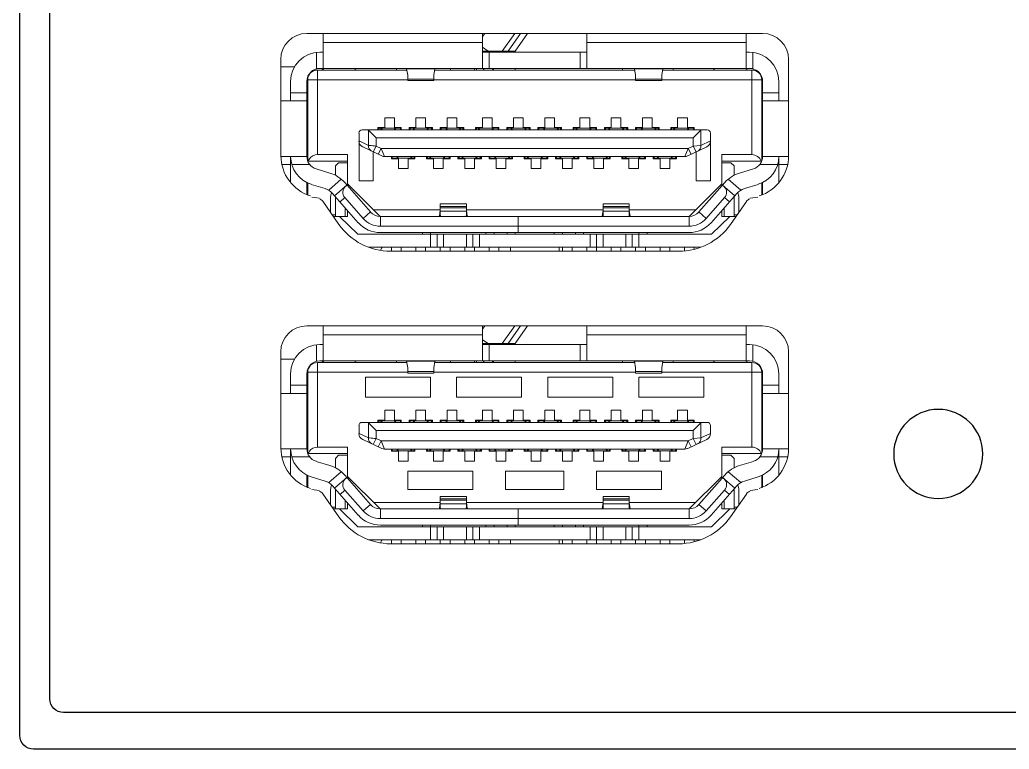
# Model space of a CAD drawing. Header units: millimetres. Extents: x -25459 to 1045457, y -66278 to 462905.
# Drawn here: x 652341.2 to 652650.3, y 34678.4 to 34906.4 of the extents above; entities that cross this region are included whole.
import ezdxf

# ---------------------------------------------------------------- set-up
doc = ezdxf.new("R2010")
doc.units = ezdxf.units.MM
doc.layers.add('layer 1', color=7, linetype='Continuous')

# ---------------------------------------------------------------- blocks, each defined once
blk = doc.blocks.new('SE2600 ОПЕРАТОР PRO')
at = {"lineweight": 0}
for p, q in [((6390.8, 1025.1), (5891, 1025.1)), ((5908.9, 986.8), (5908.9, 1025.1)), ((6086.3, 1025.1), (6083.8, 1021.6)), ((6083.8, 1025.1), (6083.8, 986.8)), ((6105.4, 1005.7), (6119, 1025.1)), ((6111.9, 1005.7), (6125.5, 1025.1)), ((6132.9, 1025.1), (6119.4, 1005.8)), ((6198.1, 986.8), (6198.1, 1025.1)), ((6373, 1025.1), (6373, 986.8)), ((6083.8, 1015.3), (5908.9, 1015.3)), ((6083.8, 1010), (6089.9, 1005.7)), ((6373, 1015.3), (6198.1, 1015.3)), ((5901.7, 1004.4), (5901.7, 986.3)), ((5905.3, 1004.6), (5908.9, 1004.6)), ((6083.8, 1005.7), (6119.5, 1005.7)), ((6083.8, 1004.6), (6198.1, 1004.6)), ((6091, 986.8), (6091, 1004.6)), ((6119.5, 1005.7), (6119.5, 1004.6)), ((6190.9, 1004.6), (6190.9, 986.8)), ((6373, 1004.6), (6376.6, 1004.6)), ((6380.1, 986.3), (6380.1, 1004.4)), ((5862.5, 996.6), (5862.5, 891)), ((5862.5, 988.5), (5877.5, 988.5)), ((6419.4, 891), (6419.4, 996.6)), ((6000.7, 985), (5902.6, 985)), ((5902.6, 892.2), (5902.6, 985)), ((5905.3, 986.8), (6376.6, 986.8)), ((5907, 985), (5910.1, 986.8)), ((5942.7, 985), (5945.8, 986.8)), ((5989.2, 986.8), (5989.2, 985)), ((6000.4, 986.3), (6031.5, 986.3)), ((6000.4, 986.3), (6001.7, 979.2)), ((6001.7, 973.3), (6001.7, 979.2)), ((6030.3, 979.2), (6031.5, 986.3)), ((6030.3, 979.2), (6030.3, 973.3)), ((6250.6, 985), (6031.3, 985)), ((6048.5, 985), (6048.5, 986.8)), ((6084.3, 985), (6085.6, 986.8)), ((6119.5, 986.8), (6119.5, 985)), ((6237.3, 985), (6237.3, 986.8)), ((6250.3, 986.3), (6281.4, 986.3)), ((6250.3, 986.3), (6251.6, 979.2)), ((6251.6, 973.3), (6251.6, 979.2)), ((6280.2, 979.2), (6281.4, 986.3)), ((6280.2, 979.2), (6280.2, 973.3)), ((6379.2, 985), (6281.2, 985)), ((6292.7, 985), (6292.7, 986.8)), ((6339.2, 985), (6336.1, 986.8)), ((6374.9, 985), (6371.8, 986.8)), ((6379.2, 985), (6379.2, 892.2)), ((5873.2, 951.1), (5873.2, 972.5)), ((5891, 890.2), (5891, 972.5)), ((5891.5, 976.1), (5892.2, 976.4)), ((5891.5, 976.1), (5892, 975.3)), ((5891.9, 974.3), (6001.7, 974.3)), ((5891.9, 974.3), (5891.9, 885.3)), ((6030.3, 975.1), (6001.7, 975.1)), ((6030.3, 973.3), (6001.7, 973.3)), ((6030.3, 974.3), (6251.6, 974.3)), ((6280.2, 975.1), (6251.6, 975.1)), ((6251.6, 973.3), (6280.2, 973.3)), ((6280.2, 974.3), (6389.9, 974.3)), ((6389.7, 976.4), (6390.3, 976.1)), ((6389.9, 975.3), (6390.3, 976.1)), ((6389.9, 885.3), (6389.9, 974.3)), ((6390.8, 890.2), (6390.8, 972.5)), ((6408.7, 951.1), (6408.7, 972.5)), ((5891, 960), (5873.2, 960)), ((6408.7, 960), (6390.8, 960)), ((5891, 951.1), (5862.5, 951.1)), ((6419.4, 951.1), (6390.8, 951.1)), ((5976.4, 932.5), (5987.1, 932.5)), ((5976.4, 921.8), (5976.4, 932.5)), ((5987.1, 932.5), (5987.1, 921.8)), ((6010.6, 932.5), (6021.3, 932.5)), ((6010.6, 921.8), (6010.6, 932.5)), ((6021.3, 932.5), (6021.3, 921.8)), ((6044.9, 932.5), (6055.6, 932.5)), ((6044.9, 921.8), (6044.9, 932.5)), ((6055.6, 932.5), (6055.6, 921.8)), ((6083.5, 932.5), (6094.2, 932.5)), ((6083.5, 921.8), (6083.5, 932.5)), ((6094.2, 932.5), (6094.2, 921.8)), ((6117.7, 932.5), (6128.4, 932.5)), ((6117.7, 921.8), (6117.7, 932.5)), ((6128.4, 932.5), (6128.4, 921.8)), ((6152, 932.5), (6162.7, 932.5)), ((6152, 921.8), (6152, 932.5)), ((6162.7, 932.5), (6162.7, 921.8)), ((6190.6, 932.5), (6201.3, 932.5)), ((6190.6, 921.8), (6190.6, 932.5)), ((6201.3, 932.5), (6201.3, 921.8)), ((6224.8, 932.5), (6235.5, 932.5)), ((6224.8, 921.8), (6224.8, 932.5)), ((6235.5, 932.5), (6235.5, 921.8)), ((6259.1, 932.5), (6269.8, 932.5)), ((6259.1, 921.8), (6259.1, 932.5)), ((6269.8, 932.5), (6269.8, 921.8)), ((6297.7, 932.5), (6308.4, 932.5)), ((6297.7, 921.8), (6297.7, 932.5)), ((6308.4, 932.5), (6308.4, 921.8)), ((5948.2, 907), (5948.2, 915.7)), ((5951.7, 919.3), (6330.1, 919.3)), ((5958.6, 918.8), (5958.6, 902.3)), ((5958.6, 918.8), (5967, 910.4)), ((5976.4, 921.8), (5968.9, 921.8)), ((5968.9, 919.3), (5968.9, 921.8)), ((5969.8, 921.1), (5993.7, 921.1)), ((5969.8, 919.3), (5969.8, 921.1)), ((5973.8, 919.3), (5972.3, 921.1)), ((5972.3, 919.3), (5972.3, 921.1)), ((5986.8, 919.3), (5988.3, 921.1)), ((5994.6, 921.8), (5987.1, 921.8)), ((5988.3, 919.3), (5988.3, 921.1)), ((5993.7, 919.3), (5993.7, 921.1)), ((5994.6, 921.8), (5994.6, 919.3)), ((6010.6, 921.8), (6003.1, 921.8)), ((6003.1, 919.3), (6003.1, 921.8)), ((6004.4, 921.1), (6027.6, 921.1)), ((6004.4, 919.3), (6004.4, 921.1)), ((6009.5, 919.3), (6008, 921.1)), ((6008, 919.3), (6008, 921.1)), ((6028.8, 921.8), (6021.3, 921.8)), ((6022.5, 919.3), (6024, 921.1)), ((6024, 919.3), (6024, 921.1)), ((6027.6, 919.3), (6027.6, 921.1)), ((6028.8, 921.8), (6028.8, 919.3)), ((6044.9, 921.8), (6037.4, 921.8)), ((6037.4, 919.3), (6037.4, 921.8)), ((6038.3, 921.1), (6062.2, 921.1)), ((6038.3, 919.3), (6038.3, 921.1)), ((6045.1, 919.3), (6043.7, 921.1)), ((6043.7, 919.3), (6043.7, 921.1)), ((6063.1, 921.8), (6055.6, 921.8)), ((6058.2, 919.3), (6059.7, 921.1)), ((6059.7, 919.3), (6059.7, 921.1)), ((6062.2, 919.3), (6062.2, 921.1)), ((6063.1, 921.8), (6063.1, 919.3)), ((6083.5, 921.8), (6076, 921.8)), ((6076, 919.3), (6076, 921.8)), ((6100.8, 921.1), (6076.9, 921.1)), ((6076.9, 919.3), (6076.9, 921.1)), ((6080.8, 919.3), (6079.4, 921.1)), ((6079.4, 919.3), (6079.4, 921.1)), ((6093.9, 919.3), (6095.4, 921.1)), ((6101.7, 921.8), (6094.2, 921.8)), ((6095.4, 919.3), (6095.4, 921.1)), ((6100.8, 919.3), (6100.8, 921.1)), ((6101.7, 921.8), (6101.7, 919.3)), ((6117.7, 921.8), (6110.2, 921.8)), ((6110.2, 919.3), (6110.2, 921.8)), ((6111.5, 921.1), (6134.7, 921.1)), ((6111.5, 919.3), (6111.5, 921.1)), ((6116.6, 919.3), (6115.1, 921.1)), ((6115.1, 919.3), (6115.1, 921.1)), ((6135.9, 921.8), (6128.4, 921.8)), ((6129.6, 919.3), (6131.1, 921.1)), ((6131.1, 919.3), (6131.1, 921.1)), ((6134.7, 919.3), (6134.7, 921.1)), ((6135.9, 921.8), (6135.9, 919.3)), ((6152, 921.8), (6144.5, 921.8)), ((6144.5, 919.3), (6144.5, 921.8)), ((6145.4, 921.1), (6169.3, 921.1)), ((6145.4, 919.3), (6145.4, 921.1)), ((6152.2, 919.3), (6150.8, 921.1)), ((6150.8, 919.3), (6150.8, 921.1)), ((6170.2, 921.8), (6162.7, 921.8)), ((6165.3, 919.3), (6166.8, 921.1)), ((6166.8, 919.3), (6166.8, 921.1)), ((6169.3, 919.3), (6169.3, 921.1)), ((6170.2, 921.8), (6170.2, 919.3)), ((6190.6, 921.8), (6183.1, 921.8)), ((6183.1, 919.3), (6183.1, 921.8)), ((6207.9, 921.1), (6184, 921.1)), ((6184, 919.3), (6184, 921.1)), ((6187.9, 919.3), (6186.5, 921.1)), ((6186.5, 919.3), (6186.5, 921.1)), ((6201, 919.3), (6202.5, 921.1)), ((6208.8, 921.8), (6201.3, 921.8)), ((6202.5, 919.3), (6202.5, 921.1)), ((6207.9, 919.3), (6207.9, 921.1)), ((6208.8, 921.8), (6208.8, 919.3)), ((6224.8, 921.8), (6217.3, 921.8)), ((6217.3, 919.3), (6217.3, 921.8)), ((6218.6, 921.1), (6241.8, 921.1)), ((6218.6, 919.3), (6218.6, 921.1)), ((6223.7, 919.3), (6222.2, 921.1)), ((6222.2, 919.3), (6222.2, 921.1)), ((6243, 921.8), (6235.5, 921.8)), ((6236.7, 919.3), (6238.2, 921.1)), ((6238.2, 919.3), (6238.2, 921.1)), ((6241.8, 919.3), (6241.8, 921.1)), ((6243, 921.8), (6243, 919.3)), ((6259.1, 921.8), (6251.6, 921.8)), ((6251.6, 919.3), (6251.6, 921.8)), ((6252.5, 921.1), (6276.4, 921.1)), ((6252.5, 919.3), (6252.5, 921.1)), ((6259.3, 919.3), (6257.9, 921.1)), ((6257.9, 919.3), (6257.9, 921.1)), ((6277.3, 921.8), (6269.8, 921.8)), ((6272.4, 919.3), (6273.9, 921.1)), ((6273.9, 919.3), (6273.9, 921.1)), ((6276.4, 919.3), (6276.4, 921.1)), ((6277.3, 921.8), (6277.3, 919.3)), ((6297.7, 921.8), (6290.2, 921.8)), ((6290.2, 919.3), (6290.2, 921.8)), ((6315, 921.1), (6291.1, 921.1)), ((6291.1, 919.3), (6291.1, 921.1)), ((6295, 919.3), (6293.6, 921.1)), ((6293.6, 919.3), (6293.6, 921.1)), ((6308.1, 919.3), (6309.6, 921.1)), ((6315.9, 921.8), (6308.4, 921.8)), ((6309.6, 919.3), (6309.6, 921.1)), ((6323.3, 918.8), (6314.9, 910.4)), ((6315, 919.3), (6315, 921.1)), ((6315.9, 921.8), (6315.9, 919.3)), ((6323.3, 902.3), (6323.3, 918.8)), ((6333.7, 907), (6333.7, 915.7)), ((6389.9, 913.6), (6390.8, 913.6)), ((5948.2, 907.2), (5958.6, 902.3)), ((5948.2, 907), (5948.2, 863.5)), ((5963.9, 895.1), (5967, 901.5)), ((5967, 910.4), (6314.9, 910.4)), ((5967, 901.5), (5967, 910.4)), ((5967, 901.5), (5972.5, 898.9)), ((6309.4, 898.9), (6314.9, 901.5)), ((6314.9, 910.4), (6314.9, 901.5)), ((6323.3, 902.3), (6314.9, 901.5)), ((6314.9, 901.5), (6317.9, 895.1)), ((6323.3, 902.3), (6333.7, 907.2)), ((6333.7, 863.5), (6333.7, 907)), ((5862.5, 890.2), (5891, 890.2)), ((5873.2, 890.2), (5873.2, 861.4)), ((5935.7, 892.2), (5902.6, 892.2)), ((5935.7, 857.8), (5935.7, 892.2)), ((5952.3, 900.6), (5973.2, 890.7)), ((5963.9, 895.1), (5963.9, 863.5)), ((5972.5, 898.9), (5969.4, 892.5)), ((6309.4, 898.9), (5972.5, 898.9)), ((5976.3, 890), (5972.5, 898.9)), ((5976.3, 890), (6305.6, 890)), ((5983.9, 887.5), (5983.9, 890)), ((5984.7, 888.2), (5984.7, 890)), ((5991.6, 890), (5990.1, 888.2)), ((5990.1, 888.2), (5990.1, 890)), ((6004.7, 890), (6006.2, 888.2)), ((6006.2, 888.2), (6006.2, 890)), ((6008.7, 888.2), (6008.7, 890)), ((6009.6, 890), (6009.6, 887.5)), ((6022.4, 887.5), (6022.4, 890)), ((6023.3, 888.2), (6023.3, 890)), ((6027.3, 890), (6025.8, 888.2)), ((6025.8, 888.2), (6025.8, 890)), ((6040.4, 890), (6041.9, 888.2)), ((6041.9, 888.2), (6041.9, 890)), ((6047.2, 888.2), (6047.2, 890)), ((6048.1, 890), (6048.1, 887.5)), ((6056.7, 887.5), (6056.7, 890)), ((6057, 888.2), (6057, 890)), ((6057.9, 888.2), (6057.9, 890)), ((6063, 890), (6061.5, 888.2)), ((6061.5, 888.2), (6061.5, 890)), ((6076.1, 890), (6077.6, 888.2)), ((6077.6, 888.2), (6077.6, 890)), ((6081.1, 888.2), (6081.1, 890)), ((6082, 888.2), (6082, 890)), ((6082.4, 890), (6082.4, 887.5)), ((6091, 887.5), (6091, 890)), ((6091.8, 888.2), (6091.8, 890)), ((6098.7, 890), (6097.2, 888.2)), ((6097.2, 888.2), (6097.2, 890)), ((6111.8, 890), (6113.3, 888.2)), ((6113.3, 888.2), (6113.3, 890)), ((6115.8, 888.2), (6115.8, 890)), ((6116.7, 890), (6116.7, 887.5)), ((6129.5, 887.5), (6129.5, 890)), ((6130.4, 888.2), (6130.4, 890)), ((6134.4, 890), (6132.9, 888.2)), ((6132.9, 888.2), (6132.9, 890)), ((6147.5, 890), (6149, 888.2)), ((6149, 888.2), (6149, 890)), ((6154.3, 888.2), (6154.3, 890)), ((6155.2, 890), (6155.2, 887.5)), ((6163.8, 887.5), (6163.8, 890)), ((6164.1, 888.2), (6164.1, 890)), ((6165, 888.2), (6165, 890)), ((6170.1, 890), (6168.6, 888.2)), ((6168.6, 888.2), (6168.6, 890)), ((6183.2, 890), (6184.7, 888.2)), ((6184.7, 888.2), (6184.7, 890)), ((6188.2, 888.2), (6188.2, 890)), ((6189.1, 888.2), (6189.1, 890)), ((6189.5, 890), (6189.5, 887.5)), ((6198.1, 887.5), (6198.1, 890)), ((6198.9, 888.2), (6198.9, 890)), ((6205.8, 890), (6204.3, 888.2)), ((6204.3, 888.2), (6204.3, 890)), ((6218.9, 890), (6220.4, 888.2)), ((6220.4, 888.2), (6220.4, 890)), ((6222.9, 888.2), (6222.9, 890)), ((6223.8, 890), (6223.8, 887.5)), ((6236.6, 887.5), (6236.6, 890)), ((6237.5, 888.2), (6237.5, 890)), ((6241.5, 890), (6240, 888.2)), ((6240, 888.2), (6240, 890)), ((6254.6, 890), (6256.1, 888.2)), ((6256.1, 888.2), (6256.1, 890)), ((6261.4, 888.2), (6261.4, 890)), ((6262.3, 890), (6262.3, 887.5)), ((6270.9, 887.5), (6270.9, 890)), ((6271.2, 888.2), (6271.2, 890)), ((6272.1, 888.2), (6272.1, 890)), ((6277.2, 890), (6275.7, 888.2)), ((6275.7, 888.2), (6275.7, 890)), ((6290.3, 890), (6291.8, 888.2)), ((6291.8, 888.2), (6291.8, 890)), ((6295.3, 888.2), (6295.3, 890)), ((6296.2, 888.2), (6296.2, 890)), ((6296.6, 890), (6296.6, 887.5)), ((6305.6, 890), (6309.4, 898.9)), ((6308.7, 890.7), (6329.6, 900.6)), ((6312.4, 892.5), (6309.4, 898.9)), ((6317.9, 895.1), (6317.9, 863.5)), ((6379.2, 892.2), (6346.2, 892.2)), ((6346.2, 857.8), (6346.2, 892.2)), ((6390.8, 890.2), (6419.4, 890.2)), ((6408.7, 861.4), (6408.7, 890.2)), ((5863.5, 881.3), (5873.2, 881.3)), ((5874.5, 881.3), (5894.2, 881.3)), ((5935.7, 885), (5892, 885)), ((5925.8, 883.2), (5922.3, 879.7)), ((5922.3, 869.4), (5922.3, 879.7)), ((5935.7, 883.2), (5925.8, 883.2)), ((6009.6, 888.2), (5983.9, 888.2)), ((5983.9, 887.5), (5991.4, 887.5)), ((5991.4, 876.8), (5991.4, 887.5)), ((6002.1, 887.5), (6009.6, 887.5)), ((6002.1, 887.5), (6002.1, 876.8)), ((6048.1, 888.2), (6022.4, 888.2)), ((6022.4, 887.5), (6029.9, 887.5)), ((6029.9, 876.8), (6029.9, 887.5)), ((6040.6, 887.5), (6048.1, 887.5)), ((6040.6, 887.5), (6040.6, 876.8)), ((6056.7, 887.5), (6064.2, 887.5)), ((6057, 888.2), (6082, 888.2)), ((6064.2, 876.8), (6064.2, 887.5)), ((6074.9, 887.5), (6082.4, 887.5)), ((6074.9, 887.5), (6074.9, 876.8)), ((6116.7, 888.2), (6091, 888.2)), ((6091, 887.5), (6098.5, 887.5)), ((6098.5, 876.8), (6098.5, 887.5)), ((6109.2, 887.5), (6116.7, 887.5)), ((6109.2, 887.5), (6109.2, 876.8)), ((6155.2, 888.2), (6129.5, 888.2)), ((6129.5, 887.5), (6137, 887.5)), ((6137, 876.8), (6137, 887.5)), ((6147.7, 887.5), (6155.2, 887.5)), ((6147.7, 887.5), (6147.7, 876.8)), ((6163.8, 887.5), (6171.3, 887.5)), ((6164.1, 888.2), (6189.1, 888.2)), ((6171.3, 876.8), (6171.3, 887.5)), ((6182, 887.5), (6189.5, 887.5)), ((6182, 887.5), (6182, 876.8)), ((6223.8, 888.2), (6198.1, 888.2)), ((6198.1, 887.5), (6205.6, 887.5)), ((6205.6, 876.8), (6205.6, 887.5)), ((6216.3, 887.5), (6223.8, 887.5)), ((6216.3, 887.5), (6216.3, 876.8)), ((6262.3, 888.2), (6236.6, 888.2)), ((6236.6, 887.5), (6244.1, 887.5)), ((6244.1, 876.8), (6244.1, 887.5)), ((6254.8, 887.5), (6262.3, 887.5)), ((6254.8, 887.5), (6254.8, 876.8)), ((6270.9, 887.5), (6278.4, 887.5)), ((6271.2, 888.2), (6296.2, 888.2)), ((6278.4, 876.8), (6278.4, 887.5)), ((6289.1, 887.5), (6296.6, 887.5)), ((6289.1, 887.5), (6289.1, 876.8)), ((6389.9, 885), (6346.2, 885)), ((6346.2, 883.2), (6356, 883.2)), ((6359.6, 879.7), (6356, 883.2)), ((6359.6, 869.4), (6359.6, 879.7)), ((6407.4, 881.3), (6387.7, 881.3)), ((6408.7, 881.3), (6418.3, 881.3)), ((5901.1, 876.6), (5916.2, 871.9)), ((5922.3, 870.7), (5922, 869.5)), ((6002.1, 876.8), (5991.4, 876.8)), ((6040.6, 876.8), (6029.9, 876.8)), ((6074.9, 876.8), (6064.2, 876.8)), ((6109.2, 876.8), (6098.5, 876.8)), ((6147.7, 876.8), (6137, 876.8)), ((6182, 876.8), (6171.3, 876.8)), ((6216.3, 876.8), (6205.6, 876.8)), ((6254.8, 876.8), (6244.1, 876.8)), ((6289.1, 876.8), (6278.4, 876.8)), ((6359.9, 869.5), (6359.6, 870.7)), ((6365.7, 871.9), (6380.8, 876.6)), ((5891, 847.9), (5891, 861.5)), ((5891.9, 861), (5891.9, 847.5)), ((5895.9, 859.5), (5911, 854.9)), ((5928.7, 865.1), (5915, 853.1)), ((5921.5, 846.9), (5934.9, 858.7)), ((5932.5, 861.4), (5960.8, 829.2)), ((5935.7, 860), (5971.4, 824.3)), ((5948.2, 863.5), (5963.9, 863.5)), ((6310.5, 824.3), (6346.2, 860)), ((6317.9, 863.5), (6333.7, 863.5)), ((6321, 829.2), (6349.4, 861.4)), ((6347, 858.7), (6360.4, 846.9)), ((6353.2, 865.1), (6366.9, 853.1)), ((6370.9, 854.9), (6386, 859.5)), ((6389.9, 861), (6389.9, 847.5)), ((6390.8, 847.9), (6390.8, 861.5)), ((5918, 850.7), (5917.3, 847.6)), ((5919.1, 849.6), (5947.4, 817.4)), ((6334.4, 817.4), (6362.8, 849.6)), ((6364.6, 847.6), (6363.9, 850.7)), ((5896.3, 845.6), (5904.6, 844.4)), ((5908.5, 840.9), (5926.2, 815.6)), ((5916.9, 828.8), (5916.9, 843.9)), ((5922.3, 846), (5922.3, 824.3)), ((5927.4, 840.2), (5932.7, 844.9)), ((5932.7, 844.9), (5952.8, 822.1)), ((6066, 838), (6037.4, 838)), ((6037.4, 826.2), (6037.4, 838)), ((6066, 826.2), (6066, 838)), ((6215.9, 838), (6244.5, 838)), ((6215.9, 826.2), (6215.9, 838)), ((6244.5, 826.2), (6244.5, 838)), ((6329.1, 822.1), (6349.2, 844.9)), ((6349.2, 844.9), (6354.5, 840.2)), ((6355.7, 815.6), (6373.1, 840.5)), ((6359.6, 824.3), (6359.6, 846)), ((6365, 828.8), (6365, 843.9)), ((6377.1, 844.4), (6385.6, 845.6)), ((5918.8, 826.1), (5922.3, 826.1)), ((5933, 824.3), (5933, 833.8)), ((5935.7, 824.3), (5935.7, 830.8)), ((5960.8, 829.2), (5952.8, 822.1)), ((6037.4, 831.5), (5964.2, 831.5)), ((6036.4, 824.7), (6037.4, 831.2)), ((6037.4, 835.3), (6066, 835.3)), ((6066, 833.8), (6037.4, 833.8)), ((6037.4, 829.9), (6066, 829.9)), ((6215.9, 831.5), (6066, 831.5)), ((6066, 831.2), (6067, 824.7)), ((6214.9, 824.7), (6215.9, 831.2)), ((6215.9, 835.3), (6244.5, 835.3)), ((6244.5, 833.8), (6215.9, 833.8)), ((6215.9, 829.9), (6244.5, 829.9)), ((6317.7, 831.5), (6244.5, 831.5)), ((6244.5, 831.2), (6245.5, 824.7)), ((6329.1, 822.1), (6321, 829.2)), ((6346.2, 824.3), (6346.2, 830.8)), ((6348.9, 833.8), (6348.9, 824.3)), ((6363.1, 826.1), (6359.6, 826.1)), ((5935.7, 824.3), (5920.1, 824.3)), ((5947, 804.7), (5926.7, 824.3)), ((5971.6, 824.3), (6310.3, 824.3)), ((5971.6, 813.6), (5971.6, 824.3)), ((6036.4, 824.3), (6036.4, 824.7)), ((6067, 824.7), (6067, 824.3)), ((6122.7, 806.5), (6122.7, 824.3)), ((6214.9, 824.3), (6214.9, 824.7)), ((6245.5, 824.7), (6245.5, 824.3)), ((6310.3, 824.3), (6310.3, 813.6)), ((6355.1, 824.3), (6334.9, 804.7)), ((6346.2, 824.3), (6361.8, 824.3)), ((5947, 804.7), (6334.9, 804.7)), ((5971.6, 813.6), (6310.3, 813.6)), ((5971.6, 806.5), (6310.3, 806.5)), ((6017.8, 806.5), (6017.8, 804.7)), ((6026.7, 806.5), (6026.7, 790.4)), ((6033.8, 790.4), (6033.8, 804.7)), ((6041, 790.4), (6041, 804.7)), ((6066, 804.7), (6066, 790.4)), ((6073.1, 804.7), (6073.1, 790.4)), ((6080.2, 790.4), (6080.2, 804.7)), ((6087.4, 804.7), (6087.4, 806.5)), ((6096.3, 804.7), (6096.3, 806.5)), ((6110.6, 806.5), (6110.6, 804.7)), ((6119.5, 806.5), (6119.5, 804.7)), ((6162.4, 804.7), (6162.4, 806.5)), ((6171.3, 804.7), (6171.3, 806.5)), ((6185.6, 806.5), (6185.6, 804.7)), ((6194.5, 806.5), (6194.5, 804.7)), ((6201.6, 804.7), (6201.6, 790.4)), ((6208.8, 786), (6208.8, 804.7)), ((6215.9, 790.4), (6215.9, 804.7)), ((6240.9, 804.7), (6240.9, 790.4)), ((6248, 804.7), (6248, 790.4)), ((6255.2, 790.4), (6255.2, 806.5)), ((6264.1, 804.7), (6264.1, 806.5)), ((5959, 790.4), (6322.8, 790.4)), ((5983.1, 786), (6298.8, 786)), ((5983.9, 790.4), (5983.9, 786)), ((5994.6, 790.4), (5994.6, 786)), ((6010.6, 790.4), (6010.6, 786)), ((6021.3, 790.4), (6021.3, 786)), ((6037.4, 790.4), (6037.4, 786)), ((6048.1, 790.4), (6048.1, 786)), ((6064.2, 790.4), (6064.2, 786)), ((6074.9, 790.4), (6074.9, 786)), ((6091, 790.4), (6091, 786)), ((6101.7, 790.4), (6101.7, 786)), ((6114.2, 790.4), (6114.2, 786)), ((6167.7, 790.4), (6167.7, 786)), ((6171.3, 790.4), (6171.3, 786)), ((6182, 790.4), (6182, 786)), ((6198.1, 790.4), (6198.1, 786)), ((6224.8, 790.4), (6224.8, 786)), ((6235.5, 790.4), (6235.5, 786)), ((6251.6, 790.4), (6251.6, 786)), ((6262.3, 790.4), (6262.3, 786)), ((6278.4, 790.4), (6278.4, 786)), ((6289.1, 790.4), (6289.1, 786)), ((6305.2, 790.4), (6305.2, 786.5)), ((6315.9, 790.4), (6315.9, 788.3)), ((6390.8, 704.1), (5891, 704.1)), ((5908.9, 665.7), (5908.9, 704.1)), ((6086.3, 704.1), (6083.8, 700.6)), ((6083.8, 704.1), (6083.8, 665.7)), ((6105.4, 684.7), (6119, 704.1)), ((6111.9, 684.7), (6125.5, 704.1)), ((6132.9, 704.1), (6119.4, 684.8)), ((6198.1, 665.7), (6198.1, 704.1)), ((6373, 704.1), (6373, 665.7)), ((6083.8, 694.3), (5908.9, 694.3)), ((6083.8, 689), (6089.9, 684.7)), ((6083.8, 684.7), (6119.5, 684.7)), ((6119.5, 684.7), (6119.5, 683.6)), ((6373, 694.3), (6198.1, 694.3)), ((5862.5, 675.6), (5862.5, 570)), ((5901.7, 683.4), (5901.7, 665.3)), ((5905.3, 683.6), (5908.9, 683.6)), ((6083.8, 683.6), (6198.1, 683.6)), ((6091, 665.7), (6091, 683.6)), ((6190.9, 683.6), (6190.9, 665.7)), ((6373, 683.6), (6376.6, 683.6)), ((6380.1, 665.3), (6380.1, 683.4)), ((6419.4, 570), (6419.4, 675.6)), ((5862.5, 667.5), (5877.5, 667.5)), ((6000.7, 664), (5902.6, 664)), ((5902.6, 571.1), (5902.6, 664)), ((5905.3, 665.7), (6376.6, 665.7)), ((5907, 664), (5910.1, 665.7)), ((5942.7, 664), (5945.8, 665.7)), ((5989.2, 665.7), (5989.2, 664)), ((6000.4, 665.3), (6031.5, 665.3)), ((6000.4, 665.3), (6001.7, 658.2)), ((6030.3, 658.2), (6031.5, 665.3)), ((6250.6, 664), (6031.3, 664)), ((6048.5, 664), (6048.5, 665.7)), ((6084.3, 664), (6085.6, 665.7)), ((6119.5, 665.7), (6119.5, 664)), ((6237.3, 664), (6237.3, 665.7)), ((6250.3, 665.3), (6281.4, 665.3)), ((6250.3, 665.3), (6251.6, 658.2)), ((6280.2, 658.2), (6281.4, 665.3)), ((6379.2, 664), (6281.2, 664)), ((6292.7, 664), (6292.7, 665.7)), ((6339.2, 664), (6336.1, 665.7)), ((6374.9, 664), (6371.8, 665.7)), ((6379.2, 664), (6379.2, 571.1)), ((5873.2, 630), (5873.2, 651.5)), ((5891, 569.2), (5891, 651.5)), ((5891.5, 655), (5892.2, 655.4)), ((5891.5, 655), (5892, 654.2)), ((5891.9, 653.3), (6001.7, 653.3)), ((5891.9, 653.3), (5891.9, 564.3)), ((6001.7, 652.3), (6001.7, 658.2)), ((6030.3, 654.1), (6001.7, 654.1)), ((6030.3, 652.3), (6001.7, 652.3)), ((6030.3, 658.2), (6030.3, 652.3)), ((6030.3, 653.3), (6251.6, 653.3)), ((6251.6, 652.3), (6251.6, 658.2)), ((6280.2, 654.1), (6251.6, 654.1)), ((6251.6, 652.3), (6280.2, 652.3)), ((6280.2, 658.2), (6280.2, 652.3)), ((6280.2, 653.3), (6389.9, 653.3)), ((6389.7, 655.4), (6390.3, 655)), ((6389.9, 654.2), (6390.3, 655)), ((6389.9, 564.3), (6389.9, 653.3)), ((6390.8, 569.2), (6390.8, 651.5)), ((6408.7, 630), (6408.7, 651.5)), ((6026.6, 647.9), (5955.2, 647.9)), ((5955.2, 647.9), (5955.2, 626.1)), ((6026.6, 626.1), (6026.6, 647.9)), ((6126.6, 647.9), (6055.2, 647.9)), ((6055.2, 647.9), (6055.2, 626.1)), ((6126.6, 626.1), (6126.6, 647.9)), ((6226.6, 647.9), (6155.2, 647.9)), ((6155.2, 647.9), (6155.2, 626.1)), ((6226.6, 626.1), (6226.6, 647.9)), ((6326.5, 647.9), (6255.1, 647.9)), ((6255.1, 647.9), (6255.1, 626.1)), ((6326.5, 626.1), (6326.5, 647.9)), ((5891, 630), (5862.5, 630)), ((5891, 639), (5873.2, 639)), ((6408.7, 639), (6390.8, 639)), ((6419.4, 630), (6390.8, 630)), ((5955.2, 626.1), (6026.6, 626.1)), ((6055.2, 626.1), (6126.6, 626.1)), ((6155.2, 626.1), (6226.6, 626.1)), ((6255.1, 626.1), (6326.5, 626.1)), ((5976.4, 611.5), (5987.1, 611.5)), ((5976.4, 600.8), (5976.4, 611.5)), ((5987.1, 611.5), (5987.1, 600.8)), ((6010.6, 611.5), (6021.3, 611.5)), ((6010.6, 600.8), (6010.6, 611.5)), ((6021.3, 611.5), (6021.3, 600.8)), ((6044.9, 611.5), (6055.6, 611.5)), ((6044.9, 600.8), (6044.9, 611.5)), ((6055.6, 611.5), (6055.6, 600.8)), ((6083.5, 611.5), (6094.2, 611.5)), ((6083.5, 600.8), (6083.5, 611.5)), ((6094.2, 611.5), (6094.2, 600.8)), ((6117.7, 611.5), (6128.4, 611.5)), ((6117.7, 600.8), (6117.7, 611.5)), ((6128.4, 611.5), (6128.4, 600.8)), ((6152, 611.5), (6162.7, 611.5)), ((6152, 600.8), (6152, 611.5)), ((6162.7, 611.5), (6162.7, 600.8)), ((6190.6, 611.5), (6201.3, 611.5)), ((6190.6, 600.8), (6190.6, 611.5)), ((6201.3, 611.5), (6201.3, 600.8)), ((6224.8, 611.5), (6235.5, 611.5)), ((6224.8, 600.8), (6224.8, 611.5)), ((6235.5, 611.5), (6235.5, 600.8)), ((6259.1, 611.5), (6269.8, 611.5)), ((6259.1, 600.8), (6259.1, 611.5)), ((6269.8, 611.5), (6269.8, 600.8)), ((6297.7, 611.5), (6308.4, 611.5)), ((6297.7, 600.8), (6297.7, 611.5)), ((6308.4, 611.5), (6308.4, 600.8)), ((5951.7, 598.3), (6330.1, 598.3)), ((5958.6, 597.8), (5958.6, 581.3)), ((5958.6, 597.8), (5967, 589.4)), ((5976.4, 600.8), (5968.9, 600.8)), ((5968.9, 598.3), (5968.9, 600.8)), ((5969.8, 600.1), (5993.7, 600.1)), ((5969.8, 598.3), (5969.8, 600.1)), ((5973.8, 598.3), (5972.3, 600.1)), ((5972.3, 598.3), (5972.3, 600.1)), ((5986.8, 598.3), (5988.3, 600.1)), ((5994.6, 600.8), (5987.1, 600.8)), ((5988.3, 598.3), (5988.3, 600.1)), ((5993.7, 598.3), (5993.7, 600.1)), ((5994.6, 600.8), (5994.6, 598.3)), ((6010.6, 600.8), (6003.1, 600.8)), ((6003.1, 598.3), (6003.1, 600.8)), ((6004.4, 600.1), (6027.6, 600.1)), ((6004.4, 598.3), (6004.4, 600.1)), ((6009.5, 598.3), (6008, 600.1)), ((6008, 598.3), (6008, 600.1)), ((6028.8, 600.8), (6021.3, 600.8)), ((6022.5, 598.3), (6024, 600.1)), ((6024, 598.3), (6024, 600.1)), ((6027.6, 598.3), (6027.6, 600.1)), ((6028.8, 600.8), (6028.8, 598.3)), ((6044.9, 600.8), (6037.4, 600.8)), ((6037.4, 598.3), (6037.4, 600.8)), ((6038.3, 600.1), (6062.2, 600.1)), ((6038.3, 598.3), (6038.3, 600.1)), ((6045.1, 598.3), (6043.7, 600.1)), ((6043.7, 598.3), (6043.7, 600.1)), ((6063.1, 600.8), (6055.6, 600.8)), ((6058.2, 598.3), (6059.7, 600.1)), ((6059.7, 598.3), (6059.7, 600.1)), ((6062.2, 598.3), (6062.2, 600.1)), ((6063.1, 600.8), (6063.1, 598.3)), ((6083.5, 600.8), (6076, 600.8)), ((6076, 598.3), (6076, 600.8)), ((6100.8, 600.1), (6076.9, 600.1)), ((6076.9, 598.3), (6076.9, 600.1)), ((6080.8, 598.3), (6079.4, 600.1)), ((6079.4, 598.3), (6079.4, 600.1)), ((6093.9, 598.3), (6095.4, 600.1)), ((6101.7, 600.8), (6094.2, 600.8)), ((6095.4, 598.3), (6095.4, 600.1)), ((6100.8, 598.3), (6100.8, 600.1)), ((6101.7, 600.8), (6101.7, 598.3)), ((6117.7, 600.8), (6110.2, 600.8)), ((6110.2, 598.3), (6110.2, 600.8)), ((6111.5, 600.1), (6134.7, 600.1)), ((6111.5, 598.3), (6111.5, 600.1)), ((6116.6, 598.3), (6115.1, 600.1)), ((6115.1, 598.3), (6115.1, 600.1)), ((6135.9, 600.8), (6128.4, 600.8)), ((6129.6, 598.3), (6131.1, 600.1)), ((6131.1, 598.3), (6131.1, 600.1)), ((6134.7, 598.3), (6134.7, 600.1)), ((6135.9, 600.8), (6135.9, 598.3)), ((6152, 600.8), (6144.5, 600.8)), ((6144.5, 598.3), (6144.5, 600.8)), ((6145.4, 600.1), (6169.3, 600.1)), ((6145.4, 598.3), (6145.4, 600.1)), ((6152.2, 598.3), (6150.8, 600.1)), ((6150.8, 598.3), (6150.8, 600.1)), ((6170.2, 600.8), (6162.7, 600.8)), ((6165.3, 598.3), (6166.8, 600.1)), ((6166.8, 598.3), (6166.8, 600.1)), ((6169.3, 598.3), (6169.3, 600.1)), ((6170.2, 600.8), (6170.2, 598.3)), ((6190.6, 600.8), (6183.1, 600.8)), ((6183.1, 598.3), (6183.1, 600.8)), ((6207.9, 600.1), (6184, 600.1)), ((6184, 598.3), (6184, 600.1)), ((6187.9, 598.3), (6186.5, 600.1)), ((6186.5, 598.3), (6186.5, 600.1)), ((6201, 598.3), (6202.5, 600.1)), ((6208.8, 600.8), (6201.3, 600.8)), ((6202.5, 598.3), (6202.5, 600.1)), ((6207.9, 598.3), (6207.9, 600.1)), ((6208.8, 600.8), (6208.8, 598.3)), ((6224.8, 600.8), (6217.3, 600.8)), ((6217.3, 598.3), (6217.3, 600.8)), ((6218.6, 600.1), (6241.8, 600.1)), ((6218.6, 598.3), (6218.6, 600.1)), ((6223.7, 598.3), (6222.2, 600.1)), ((6222.2, 598.3), (6222.2, 600.1)), ((6243, 600.8), (6235.5, 600.8)), ((6236.7, 598.3), (6238.2, 600.1)), ((6238.2, 598.3), (6238.2, 600.1)), ((6241.8, 598.3), (6241.8, 600.1)), ((6243, 600.8), (6243, 598.3)), ((6259.1, 600.8), (6251.6, 600.8)), ((6251.6, 598.3), (6251.6, 600.8)), ((6252.5, 600.1), (6276.4, 600.1)), ((6252.5, 598.3), (6252.5, 600.1)), ((6259.3, 598.3), (6257.9, 600.1)), ((6257.9, 598.3), (6257.9, 600.1)), ((6277.3, 600.8), (6269.8, 600.8)), ((6272.4, 598.3), (6273.9, 600.1)), ((6273.9, 598.3), (6273.9, 600.1)), ((6276.4, 598.3), (6276.4, 600.1)), ((6277.3, 600.8), (6277.3, 598.3)), ((6297.7, 600.8), (6290.2, 600.8)), ((6290.2, 598.3), (6290.2, 600.8)), ((6315, 600.1), (6291.1, 600.1)), ((6291.1, 598.3), (6291.1, 600.1)), ((6295, 598.3), (6293.6, 600.1)), ((6293.6, 598.3), (6293.6, 600.1)), ((6308.1, 598.3), (6309.6, 600.1)), ((6315.9, 600.8), (6308.4, 600.8)), ((6309.6, 598.3), (6309.6, 600.1)), ((6323.3, 597.8), (6314.9, 589.4)), ((6315, 598.3), (6315, 600.1)), ((6315.9, 600.8), (6315.9, 598.3)), ((6323.3, 581.3), (6323.3, 597.8)), ((5948.2, 586), (5948.2, 594.7)), ((5948.2, 586.2), (5958.6, 581.3)), ((5967, 589.4), (6314.9, 589.4)), ((5967, 580.5), (5967, 589.4)), ((6314.9, 589.4), (6314.9, 580.5)), ((6323.3, 581.3), (6333.7, 586.2)), ((6333.7, 586), (6333.7, 594.7)), ((6389.9, 592.6), (6390.8, 592.6)), ((5952.3, 579.6), (5973.2, 569.7)), ((5963.9, 574.1), (5967, 580.5)), ((5967, 580.5), (5972.5, 577.9)), ((5972.5, 577.9), (5969.4, 571.5)), ((6309.4, 577.9), (5972.5, 577.9)), ((5976.3, 569), (5972.5, 577.9)), ((6305.6, 569), (6309.4, 577.9)), ((6308.7, 569.7), (6329.6, 579.6)), ((6309.4, 577.9), (6314.9, 580.5)), ((6312.4, 571.5), (6309.4, 577.9)), ((6323.3, 581.3), (6314.9, 580.5)), ((6314.9, 580.5), (6317.9, 574.1)), ((5862.5, 569.2), (5891, 569.2)), ((5873.2, 569.2), (5873.2, 540.4)), ((5935.7, 571.1), (5902.6, 571.1)), ((5935.7, 536.8), (5935.7, 571.1)), ((5976.3, 569), (6305.6, 569)), ((5983.9, 566.5), (5983.9, 569)), ((6009.6, 567.2), (5983.9, 567.2)), ((5983.9, 566.5), (5991.4, 566.5)), ((5984.7, 567.2), (5984.7, 569)), ((5991.6, 569), (5990.1, 567.2)), ((5990.1, 567.2), (5990.1, 569)), ((5991.4, 555.8), (5991.4, 566.5)), ((6002.1, 566.5), (6009.6, 566.5)), ((6002.1, 566.5), (6002.1, 555.8)), ((6004.7, 569), (6006.2, 567.2)), ((6006.2, 567.2), (6006.2, 569)), ((6008.7, 567.2), (6008.7, 569)), ((6009.6, 569), (6009.6, 566.5)), ((6022.4, 566.5), (6022.4, 569)), ((6048.1, 567.2), (6022.4, 567.2)), ((6022.4, 566.5), (6029.9, 566.5)), ((6023.3, 567.2), (6023.3, 569)), ((6027.3, 569), (6025.8, 567.2)), ((6025.8, 567.2), (6025.8, 569)), ((6029.9, 555.8), (6029.9, 566.5)), ((6040.4, 569), (6041.9, 567.2)), ((6040.6, 566.5), (6048.1, 566.5)), ((6040.6, 566.5), (6040.6, 555.8)), ((6041.9, 567.2), (6041.9, 569)), ((6047.2, 567.2), (6047.2, 569)), ((6048.1, 569), (6048.1, 566.5)), ((6056.7, 566.5), (6056.7, 569)), ((6056.7, 566.5), (6064.2, 566.5)), ((6057, 567.2), (6057, 569)), ((6057, 567.2), (6082, 567.2)), ((6057.9, 567.2), (6057.9, 569)), ((6063, 569), (6061.5, 567.2)), ((6061.5, 567.2), (6061.5, 569)), ((6064.2, 555.8), (6064.2, 566.5)), ((6074.9, 566.5), (6082.4, 566.5)), ((6074.9, 566.5), (6074.9, 555.8)), ((6076.1, 569), (6077.6, 567.2)), ((6077.6, 567.2), (6077.6, 569)), ((6081.1, 567.2), (6081.1, 569)), ((6082, 567.2), (6082, 569)), ((6082.4, 569), (6082.4, 566.5)), ((6091, 566.5), (6091, 569)), ((6116.7, 567.2), (6091, 567.2)), ((6091, 566.5), (6098.5, 566.5)), ((6091.8, 567.2), (6091.8, 569)), ((6098.7, 569), (6097.2, 567.2)), ((6097.2, 567.2), (6097.2, 569)), ((6098.5, 555.8), (6098.5, 566.5)), ((6109.2, 566.5), (6116.7, 566.5)), ((6109.2, 566.5), (6109.2, 555.8)), ((6111.8, 569), (6113.3, 567.2)), ((6113.3, 567.2), (6113.3, 569)), ((6115.8, 567.2), (6115.8, 569)), ((6116.7, 569), (6116.7, 566.5)), ((6129.5, 566.5), (6129.5, 569)), ((6155.2, 567.2), (6129.5, 567.2)), ((6129.5, 566.5), (6137, 566.5)), ((6130.4, 567.2), (6130.4, 569)), ((6134.4, 569), (6132.9, 567.2)), ((6132.9, 567.2), (6132.9, 569)), ((6137, 555.8), (6137, 566.5)), ((6147.5, 569), (6149, 567.2)), ((6147.7, 566.5), (6155.2, 566.5)), ((6147.7, 566.5), (6147.7, 555.8)), ((6149, 567.2), (6149, 569)), ((6154.3, 567.2), (6154.3, 569)), ((6155.2, 569), (6155.2, 566.5)), ((6163.8, 566.5), (6163.8, 569)), ((6163.8, 566.5), (6171.3, 566.5)), ((6164.1, 567.2), (6164.1, 569)), ((6164.1, 567.2), (6189.1, 567.2)), ((6165, 567.2), (6165, 569)), ((6170.1, 569), (6168.6, 567.2)), ((6168.6, 567.2), (6168.6, 569)), ((6171.3, 555.8), (6171.3, 566.5)), ((6182, 566.5), (6189.5, 566.5)), ((6182, 566.5), (6182, 555.8)), ((6183.2, 569), (6184.7, 567.2)), ((6184.7, 567.2), (6184.7, 569)), ((6188.2, 567.2), (6188.2, 569)), ((6189.1, 567.2), (6189.1, 569)), ((6189.5, 569), (6189.5, 566.5)), ((6198.1, 566.5), (6198.1, 569)), ((6223.8, 567.2), (6198.1, 567.2)), ((6198.1, 566.5), (6205.6, 566.5)), ((6198.9, 567.2), (6198.9, 569)), ((6205.8, 569), (6204.3, 567.2)), ((6204.3, 567.2), (6204.3, 569)), ((6205.6, 555.8), (6205.6, 566.5)), ((6216.3, 566.5), (6223.8, 566.5)), ((6216.3, 566.5), (6216.3, 555.8)), ((6218.9, 569), (6220.4, 567.2)), ((6220.4, 567.2), (6220.4, 569)), ((6222.9, 567.2), (6222.9, 569)), ((6223.8, 569), (6223.8, 566.5)), ((6236.6, 566.5), (6236.6, 569)), ((6262.3, 567.2), (6236.6, 567.2)), ((6236.6, 566.5), (6244.1, 566.5)), ((6237.5, 567.2), (6237.5, 569)), ((6241.5, 569), (6240, 567.2)), ((6240, 567.2), (6240, 569)), ((6244.1, 555.8), (6244.1, 566.5)), ((6254.6, 569), (6256.1, 567.2)), ((6254.8, 566.5), (6262.3, 566.5)), ((6254.8, 566.5), (6254.8, 555.8)), ((6256.1, 567.2), (6256.1, 569)), ((6261.4, 567.2), (6261.4, 569)), ((6262.3, 569), (6262.3, 566.5)), ((6270.9, 566.5), (6270.9, 569)), ((6270.9, 566.5), (6278.4, 566.5)), ((6271.2, 567.2), (6271.2, 569)), ((6271.2, 567.2), (6296.2, 567.2)), ((6272.1, 567.2), (6272.1, 569)), ((6277.2, 569), (6275.7, 567.2)), ((6275.7, 567.2), (6275.7, 569)), ((6278.4, 555.8), (6278.4, 566.5)), ((6289.1, 566.5), (6296.6, 566.5)), ((6289.1, 566.5), (6289.1, 555.8)), ((6290.3, 569), (6291.8, 567.2)), ((6291.8, 567.2), (6291.8, 569)), ((6295.3, 567.2), (6295.3, 569)), ((6296.2, 567.2), (6296.2, 569)), ((6296.6, 569), (6296.6, 566.5)), ((6379.2, 571.1), (6346.2, 571.1)), ((6346.2, 536.8), (6346.2, 571.1)), ((6390.8, 569.2), (6419.4, 569.2)), ((6408.7, 540.4), (6408.7, 569.2)), ((5863.5, 560.3), (5873.2, 560.3)), ((5874.5, 560.3), (5894.2, 560.3)), ((5935.7, 564), (5892, 564)), ((5901.1, 555.5), (5916.2, 550.9)), ((5925.8, 562.2), (5922.3, 558.6)), ((5922.3, 548.4), (5922.3, 558.6)), ((5935.7, 562.2), (5925.8, 562.2)), ((6002.1, 555.8), (5991.4, 555.8)), ((6040.6, 555.8), (6029.9, 555.8)), ((6074.9, 555.8), (6064.2, 555.8)), ((6109.2, 555.8), (6098.5, 555.8)), ((6147.7, 555.8), (6137, 555.8)), ((6182, 555.8), (6171.3, 555.8)), ((6216.3, 555.8), (6205.6, 555.8)), ((6254.8, 555.8), (6244.1, 555.8)), ((6289.1, 555.8), (6278.4, 555.8)), ((6389.9, 564), (6346.2, 564)), ((6346.2, 562.2), (6356, 562.2)), ((6359.6, 558.6), (6356, 562.2)), ((6359.6, 548.4), (6359.6, 558.6)), ((6365.7, 550.9), (6380.8, 555.5)), ((6407.4, 560.3), (6387.7, 560.3)), ((6408.7, 560.3), (6418.3, 560.3)), ((5928.7, 544.1), (5915, 532.1)), ((5922.3, 549.7), (5922, 548.5)), ((6073.1, 544.7), (6001.7, 544.7)), ((6001.7, 544.7), (6001.7, 524.7)), ((6073.1, 524.7), (6073.1, 544.7)), ((6173, 544.7), (6108.8, 544.7)), ((6108.8, 544.7), (6108.8, 524.7)), ((6173, 524.7), (6173, 544.7)), ((6280.1, 544.7), (6208.7, 544.7)), ((6208.7, 544.7), (6208.7, 524.7)), ((6280.1, 524.7), (6280.1, 544.7)), ((6353.2, 544.1), (6366.9, 532.1)), ((6359.9, 548.5), (6359.6, 549.7)), ((5891, 526.9), (5891, 540.5)), ((5891.9, 540), (5891.9, 526.5)), ((5895.9, 538.5), (5911, 533.8)), ((5921.5, 525.9), (5934.9, 537.7)), ((5932.5, 540.4), (5960.8, 508.2)), ((5935.7, 539), (5971.4, 503.3)), ((6310.5, 503.3), (6346.2, 539)), ((6321, 508.2), (6349.4, 540.4)), ((6347, 537.7), (6360.4, 525.9)), ((6370.9, 533.8), (6386, 538.5)), ((6389.9, 540), (6389.9, 526.5)), ((6390.8, 526.9), (6390.8, 540.5)), ((5896.3, 524.6), (5904.6, 523.4)), ((5916.9, 507.8), (5916.9, 522.8)), ((5918, 529.7), (5917.3, 526.6)), ((5919.1, 528.6), (5947.4, 496.4)), ((5922.3, 525), (5922.3, 503.3)), ((5927.4, 519.2), (5932.7, 523.9)), ((5932.7, 523.9), (5952.8, 501.1)), ((6001.7, 524.7), (6073.1, 524.7)), ((6173, 524.7), (6108.8, 524.7)), ((6208.7, 524.7), (6280.1, 524.7)), ((6329.1, 501.1), (6349.2, 523.9)), ((6334.4, 496.4), (6362.8, 528.6)), ((6349.2, 523.9), (6354.5, 519.2)), ((6359.6, 503.3), (6359.6, 525)), ((6364.6, 526.6), (6363.9, 529.7)), ((6365, 507.8), (6365, 522.8)), ((6377.1, 523.4), (6385.6, 524.6)), ((5908.5, 519.9), (5926.2, 494.6)), ((5933, 503.3), (5933, 512.8)), ((6037.4, 510.5), (5964.2, 510.5)), ((6036.4, 503.7), (6037.4, 510.2)), ((6066, 517), (6037.4, 517)), ((6037.4, 505.2), (6037.4, 517)), ((6037.4, 514.3), (6066, 514.3)), ((6066, 512.8), (6037.4, 512.8)), ((6066, 505.2), (6066, 517)), ((6215.9, 510.5), (6066, 510.5)), ((6066, 510.2), (6067, 503.7)), ((6214.9, 503.7), (6215.9, 510.2)), ((6215.9, 517), (6244.5, 517)), ((6215.9, 505.2), (6215.9, 517)), ((6215.9, 514.3), (6244.5, 514.3)), ((6244.5, 512.8), (6215.9, 512.8)), ((6244.5, 505.2), (6244.5, 517)), ((6317.7, 510.5), (6244.5, 510.5)), ((6244.5, 510.2), (6245.5, 503.7)), ((6348.9, 512.8), (6348.9, 503.3)), ((6355.7, 494.6), (6373.1, 519.5)), ((5918.8, 505.1), (5922.3, 505.1)), ((5935.7, 503.3), (5920.1, 503.3)), ((5947, 483.7), (5926.7, 503.3)), ((5935.7, 503.3), (5935.7, 509.8)), ((5960.8, 508.2), (5952.8, 501.1)), ((5971.6, 503.3), (6310.3, 503.3)), ((5971.6, 492.6), (5971.6, 503.3)), ((6036.4, 503.3), (6036.4, 503.7)), ((6037.4, 508.9), (6066, 508.9)), ((6067, 503.7), (6067, 503.3)), ((6122.7, 485.5), (6122.7, 503.3)), ((6214.9, 503.3), (6214.9, 503.7)), ((6215.9, 508.9), (6244.5, 508.9)), ((6245.5, 503.7), (6245.5, 503.3)), ((6310.3, 503.3), (6310.3, 492.6)), ((6329.1, 501.1), (6321, 508.2)), ((6355.1, 503.3), (6334.9, 483.7)), ((6346.2, 503.3), (6346.2, 509.8)), ((6346.2, 503.3), (6361.8, 503.3)), ((6363.1, 505.1), (6359.6, 505.1)), ((5971.6, 492.6), (6310.3, 492.6)), ((5947, 483.7), (6334.9, 483.7)), ((5971.6, 485.5), (6310.3, 485.5)), ((6017.8, 485.5), (6017.8, 483.7)), ((6026.7, 485.5), (6026.7, 469.4)), ((6033.8, 469.4), (6033.8, 483.7)), ((6041, 469.4), (6041, 483.7)), ((6066, 483.7), (6066, 469.4)), ((6073.1, 483.7), (6073.1, 469.4)), ((6080.2, 469.4), (6080.2, 483.7)), ((6087.4, 483.7), (6087.4, 485.5)), ((6096.3, 483.7), (6096.3, 485.5)), ((6110.6, 485.5), (6110.6, 483.7)), ((6119.5, 485.5), (6119.5, 483.7)), ((6162.4, 483.7), (6162.4, 485.5)), ((6171.3, 483.7), (6171.3, 485.5)), ((6185.6, 485.5), (6185.6, 483.7)), ((6194.5, 485.5), (6194.5, 483.7)), ((6201.6, 483.7), (6201.6, 469.4)), ((6208.8, 464.9), (6208.8, 483.7)), ((6215.9, 469.4), (6215.9, 483.7)), ((6240.9, 483.7), (6240.9, 469.4)), ((6248, 483.7), (6248, 469.4)), ((6255.2, 469.4), (6255.2, 485.5)), ((6264.1, 483.7), (6264.1, 485.5)), ((5959, 469.4), (6322.8, 469.4)), ((5983.9, 469.4), (5983.9, 464.9)), ((5994.6, 469.4), (5994.6, 464.9)), ((6010.6, 469.4), (6010.6, 464.9)), ((6021.3, 469.4), (6021.3, 464.9)), ((6037.4, 469.4), (6037.4, 464.9)), ((6048.1, 469.4), (6048.1, 464.9)), ((6064.2, 469.4), (6064.2, 464.9)), ((6074.9, 469.4), (6074.9, 464.9)), ((6091, 469.4), (6091, 464.9)), ((6101.7, 469.4), (6101.7, 464.9)), ((6114.2, 469.4), (6114.2, 464.9)), ((6167.7, 469.4), (6167.7, 464.9)), ((6171.3, 469.4), (6171.3, 464.9)), ((6182, 469.4), (6182, 464.9)), ((6198.1, 469.4), (6198.1, 464.9)), ((6224.8, 469.4), (6224.8, 464.9)), ((6235.5, 469.4), (6235.5, 464.9)), ((6251.6, 469.4), (6251.6, 464.9)), ((6262.3, 469.4), (6262.3, 464.9)), ((6278.4, 469.4), (6278.4, 464.9)), ((6289.1, 469.4), (6289.1, 464.9)), ((6305.2, 469.4), (6305.2, 465.5)), ((6315.9, 469.4), (6315.9, 467.3)), ((5983.1, 464.9), (6298.8, 464.9))]:
    blk.add_line(p, q, dxfattribs=at)
at = {"color": 7}
for points in [[(5576.1, 643.2), (5576.1, 1723.1, -0.414214), (5591.1, 1738.1), (11222.7, 1738.1, -0.414214), (11237.7, 1723.1), (11237.7, 643.2)], [(5609, 643.2), (5609, 1696.7, -0.414214), (5624, 1711.7), (11181.8, 1711.7, -0.414214), (11196.8, 1696.7), (11196.8, 643.2)], [(11237.7, 1526), (11237.7, 254.5, -0.414214), (11222.7, 239.5), (5591.1, 239.5, -0.414214), (5576.1, 254.5), (5576.1, 1526)], [(11196.8, 1499.6), (11196.8, 294.8, -0.414214), (11181.8, 279.8), (5624, 279.8, -0.414214), (5609, 294.8), (5609, 1499.6)]]:
    blk.add_lwpolyline(points, format="xyb", dxfattribs=at)
at = {"lineweight": 0}
for centre, radius, start, end in [((5891, 996.6), 28.6, 90, 180), ((6390.8, 996.6), 28.6, 0, 90), ((5905.3, 972.5), 32.1, 90, 180), ((6376.6, 972.5), 32.1, 0, 90), ((5905.3, 972.5), 14.3, 90, 180), ((5902.6, 974.3), 10.7, 90, 180), ((6082, 984.3), 7.14, 159.4904, 174.223), ((6083.6, 985.3), 6.43, 166.3643, 182.4857), ((6088.6, 983.6), 6.43, 12.7376, 29.8867), ((6088.8, 984.3), 7.14, 5.7761, 20.5092), ((6376.6, 972.5), 14.3, 0, 90), ((6379.2, 974.3), 10.7, 0, 90), ((5951.7, 915.7), 3.57, 90, 180), ((6330.1, 915.7), 3.57, 0, 90), ((5955.3, 907), 7.14, 180, 244.7595), ((6326.6, 907), 7.14, 295.2405, 0), ((5908.9, 891), 46.4, 180, 252.4595), ((5905.3, 890.2), 32.1, 180, 252.8973), ((5905.3, 890.2), 14.3, 180, 252.9683), ((5976.3, 897.2), 7.14, 244.7595, 270), ((6305.6, 897.2), 7.14, 270, 295.2405), ((6376.6, 890.2), 14.3, 287.1027, 0), ((6376.6, 890.2), 32.1, 287.1027, 0), ((6373, 891), 46.4, 287.5405, 0), ((5905.7, 837.8), 35.7, 41.3478, 72.8973), ((6376.2, 837.8), 35.7, 107.1027, 138.6522), ((5939.4, 850.8), 8.92, 131.3476, 221.3479), ((6342.5, 850.8), 8.92, 318.6521, 48.6524), ((5905.7, 837.8), 17.9, 41.3478, 72.8973), ((5934.8, 843.9), 17.9, 167.9052, 179.9074), ((6376.2, 837.8), 17.9, 107.1027, 138.6522), ((6347.1, 843.9), 17.9, 0, 12.0021), ((5902.6, 836.8), 7.14, 34.9792, 72.4595), ((6379.2, 836.8), 7.14, 107.5405, 145.0208), ((5971.6, 838.6), 14.3, 221.3478, 270), ((6310.3, 838.6), 14.3, 270, 318.6522), ((5983.1, 855.4), 69.4, 214.9792, 270), ((5971.6, 838.6), 32.1, 221.3478, 270), ((5971.6, 838.6), 25, 221.3478, 270), ((6298.8, 855.4), 69.4, 270, 325.0208), ((6310.3, 838.6), 25, 270, 318.6522), ((6310.3, 838.6), 32.1, 270, 318.6522), ((6053.5, 751.1), 89.2, 153.8343, 156.3659), ((5891, 675.6), 28.6, 90, 180), ((6390.8, 675.6), 28.6, 0, 90), ((5905.3, 651.5), 32.1, 90, 180), ((6376.6, 651.5), 32.1, 0, 90), ((5905.3, 651.5), 14.3, 90, 180), ((5902.6, 653.3), 10.7, 90, 180), ((6082, 663.3), 7.14, 159.4904, 174.223), ((6083.6, 664.2), 6.43, 166.3643, 182.4857), ((6088.6, 662.5), 6.43, 12.7376, 29.8867), ((6088.8, 663.3), 7.14, 5.7761, 20.5092), ((6376.6, 651.5), 14.3, 0, 90), ((6379.2, 653.3), 10.7, 0, 90), ((5951.7, 594.7), 3.57, 90, 180), ((6330.1, 594.7), 3.57, 0, 90), ((5955.3, 586), 7.14, 180, 244.7595), ((6326.6, 586), 7.14, 295.2405, 0), ((5908.9, 570), 46.4, 180, 252.4595), ((5905.3, 569.2), 32.1, 180, 252.8973), ((5905.3, 569.2), 14.3, 180, 252.9683), ((5976.3, 576.1), 7.14, 244.7595, 270), ((6305.6, 576.1), 7.14, 270, 295.2405), ((6376.6, 569.2), 14.3, 287.1027, 0), ((6376.6, 569.2), 32.1, 287.1027, 0), ((6373, 570), 46.4, 287.5405, 0), ((5905.7, 516.8), 35.7, 41.3478, 72.8973), ((6376.2, 516.8), 35.7, 107.1027, 138.6522), ((5905.7, 516.8), 17.9, 41.3478, 72.8973), ((5939.4, 529.8), 8.92, 131.3476, 221.3479), ((6342.5, 529.8), 8.92, 318.6521, 48.6524), ((6376.2, 516.8), 17.9, 107.1027, 138.6522), ((5902.6, 515.8), 7.14, 34.9792, 72.4595), ((5934.8, 522.8), 17.9, 167.9052, 179.9074), ((6347.1, 522.8), 17.9, 0, 12.0021), ((6379.2, 515.8), 7.14, 107.5405, 145.0208), ((5971.6, 517.6), 25, 221.3478, 270), ((5971.6, 517.6), 14.3, 221.3478, 270), ((6310.3, 517.6), 14.3, 270, 318.6522), ((6310.3, 517.6), 25, 270, 318.6522), ((5983.1, 534.4), 69.4, 214.9792, 270), ((5971.6, 517.6), 32.1, 221.3478, 270), ((6298.8, 534.4), 69.4, 270, 325.0208), ((6310.3, 517.6), 32.1, 270, 318.6522), ((6053.5, 430.1), 89.2, 153.8343, 156.3659)]:
    blk.add_arc(centre, radius, start, end, dxfattribs=at)
for centre, major_axis, start_param, end_param in [((5902.6, 881.4), (0, 10.7), 0, 0.963589), ((6379.2, 881.4), (0, 10.7), -1.230959, 0), ((5902.6, 881.4), (10.7, 0), 2.534386, 2.801756), ((5902.6, 560.4), (10.7, 0), 2.534386, 2.801756), ((5902.6, 560.4), (0, 10.7), 0, 0.963589), ((6379.2, 560.4), (0, 10.7), -1.230959, 0)]:
    blk.add_ellipse(centre, major_axis=major_axis, ratio=1, start_param=start_param, end_param=end_param, dxfattribs=at)
for points, knots in [([(5999.8, 986.8), (5999.8, 986.8), (6000.1, 986.7), (6000.3, 986.5), (6000.4, 986.3)], [0, 0, 0, 0, 0.214859, 1, 1, 1, 1]), ([(6031.5, 986.3), (6031.6, 986.4), (6031.8, 986.6), (6032, 986.8), (6032.2, 986.8)], [0, 0, 0, 0, 0.302983, 1, 1, 1, 1]), ([(6249.7, 986.8), (6249.7, 986.8), (6250, 986.7), (6250.2, 986.5), (6250.3, 986.3)], [0, 0, 0, 0, 0.214854, 1, 1, 1, 1]), ([(6281.4, 986.3), (6281.5, 986.4), (6281.7, 986.6), (6281.9, 986.8), (6282.1, 986.8)], [0, 0, 0, 0, 0.302992, 1, 1, 1, 1]), ([(5958.6, 918.8), (5958.5, 918.9), (5958.2, 919.1), (5957.8, 919.3), (5957.5, 919.3)], [0, 0, 0, 0, 0.286907, 1, 1, 1, 1]), ([(6324.3, 919.3), (6324.3, 919.3), (6323.9, 919.2), (6323.5, 919), (6323.3, 918.8)], [0, 0, 0, 0, 0.226453, 1, 1, 1, 1]), ([(5958.6, 902.3), (5958.5, 901), (5959.1, 898.3), (5961.1, 896.4), (5962.3, 895.9)], [0, 0, 0, 0, 0.524311, 1, 1, 1, 1]), ([(5958.6, 902.3), (5959, 902.3), (5961.8, 902), (5964.6, 901.8), (5967, 901.5)], [0, 0, 0, 0, 0.153891, 1, 1, 1, 1]), ([(6319.6, 895.9), (6320.7, 896.4), (6322.8, 898.3), (6323.4, 901), (6323.3, 902.3)], [0, 0, 0, 0, 0.475685, 1, 1, 1, 1]), ([(6035.7, 824.3), (6035.8, 824.3), (6036.1, 824.4), (6036.2, 824.6), (6036.4, 824.7)], [0, 0, 0, 0, 0.209415, 1, 1, 1, 1]), ([(6067, 824.7), (6067.1, 824.7), (6067.2, 824.5), (6067.5, 824.3), (6067.6, 824.3)], [0, 0, 0, 0, 0.310084, 1, 1, 1, 1]), ([(6214.2, 824.3), (6214.3, 824.3), (6214.6, 824.4), (6214.7, 824.6), (6214.9, 824.7)], [0, 0, 0, 0, 0.209411, 1, 1, 1, 1]), ([(6245.5, 824.7), (6245.6, 824.7), (6245.7, 824.5), (6246, 824.3), (6246.1, 824.3)], [0, 0, 0, 0, 0.310092, 1, 1, 1, 1]), ([(5999.8, 665.7), (5999.8, 665.7), (6000.1, 665.7), (6000.3, 665.5), (6000.4, 665.3)], [0, 0, 0, 0, 0.214859, 1, 1, 1, 1]), ([(6031.5, 665.3), (6031.6, 665.4), (6031.8, 665.6), (6032, 665.7), (6032.2, 665.7)], [0, 0, 0, 0, 0.302983, 1, 1, 1, 1]), ([(6249.7, 665.7), (6249.7, 665.7), (6250, 665.7), (6250.2, 665.5), (6250.3, 665.3)], [0, 0, 0, 0, 0.214854, 1, 1, 1, 1]), ([(6281.4, 665.3), (6281.5, 665.4), (6281.7, 665.6), (6281.9, 665.7), (6282.1, 665.7)], [0, 0, 0, 0, 0.302992, 1, 1, 1, 1]), ([(5958.6, 597.8), (5958.5, 597.9), (5958.2, 598.1), (5957.8, 598.3), (5957.5, 598.3)], [0, 0, 0, 0, 0.286907, 1, 1, 1, 1]), ([(6324.3, 598.3), (6324.3, 598.3), (6323.9, 598.2), (6323.5, 598), (6323.3, 597.8)], [0, 0, 0, 0, 0.226453, 1, 1, 1, 1]), ([(5958.6, 581.3), (5958.5, 580), (5959.1, 577.2), (5961.1, 575.4), (5962.3, 574.9)], [0, 0, 0, 0, 0.524311, 1, 1, 1, 1]), ([(5958.6, 581.3), (5959, 581.3), (5961.8, 581), (5964.6, 580.8), (5967, 580.5)], [0, 0, 0, 0, 0.153891, 1, 1, 1, 1]), ([(6319.6, 574.9), (6320.7, 575.4), (6322.8, 577.2), (6323.4, 580), (6323.3, 581.3)], [0, 0, 0, 0, 0.475685, 1, 1, 1, 1]), ([(6035.7, 503.3), (6035.8, 503.3), (6036.1, 503.4), (6036.2, 503.6), (6036.4, 503.7)], [0, 0, 0, 0, 0.209415, 1, 1, 1, 1]), ([(6067, 503.7), (6067.1, 503.7), (6067.2, 503.5), (6067.5, 503.3), (6067.6, 503.3)], [0, 0, 0, 0, 0.310084, 1, 1, 1, 1]), ([(6214.2, 503.3), (6214.3, 503.3), (6214.6, 503.4), (6214.7, 503.6), (6214.9, 503.7)], [0, 0, 0, 0, 0.209411, 1, 1, 1, 1]), ([(6245.5, 503.7), (6245.6, 503.7), (6245.7, 503.5), (6246, 503.3), (6246.1, 503.3)], [0, 0, 0, 0, 0.310092, 1, 1, 1, 1])]:
    blk.add_open_spline(points, degree=3, knots=knots, dxfattribs=at)
for points in [[(6037.4, 826.2), (6037.4, 825.6), (6037.5, 824.9), (6037.7, 824.3)], [(6065.7, 824.3), (6065.9, 824.9), (6066, 825.6), (6066, 826.2)], [(6215.9, 826.2), (6215.9, 825.6), (6216, 824.9), (6216.2, 824.3)], [(6244.2, 824.3), (6244.4, 824.9), (6244.5, 825.6), (6244.5, 826.2)], [(6037.4, 505.2), (6037.4, 504.5), (6037.5, 503.9), (6037.7, 503.3)], [(6065.7, 503.3), (6065.9, 503.9), (6066, 504.5), (6066, 505.2)], [(6215.9, 505.2), (6215.9, 504.5), (6216, 503.9), (6216.2, 503.3)], [(6244.2, 503.3), (6244.4, 503.9), (6244.5, 504.5), (6244.5, 505.2)]]:
    blk.add_open_spline(points, degree=3, dxfattribs=at)
at = {"layer": 'layer 1', "color": 7, "lineweight": 25}
blk.add_open_spline([(6583.6, 612.5), (6610.6, 612.5), (6632.5, 590.6), (6632.5, 563.6), (6632.5, 563.6), (6632.5, 536.6), (6610.6, 514.8), (6583.6, 514.8), (6583.6, 514.8), (6556.6, 514.8), (6534.7, 536.6), (6534.7, 563.6), (6534.7, 563.6), (6534.7, 590.6), (6556.6, 612.5), (6583.6, 612.5)], degree=3, knots=[0, 0, 0, 0, 0.2, 0.2, 0.2, 0.2, 0.4, 0.4, 0.4, 0.4, 0.6, 0.6, 0.6, 0.6, 1, 1, 1, 1], dxfattribs=at)

msp = doc.modelspace()

# ---------------------------------------------------------------- block references
at = {"color": 252, "lineweight": 0, "xscale": 0.28485, "yscale": 0.28485, "zscale": 0.28485}
msp.add_blockref('SE2600 ОПЕРАТОР PRO', (650752.791, 34610.144), dxfattribs=at)

doc.saveas('drawing.dxf')
